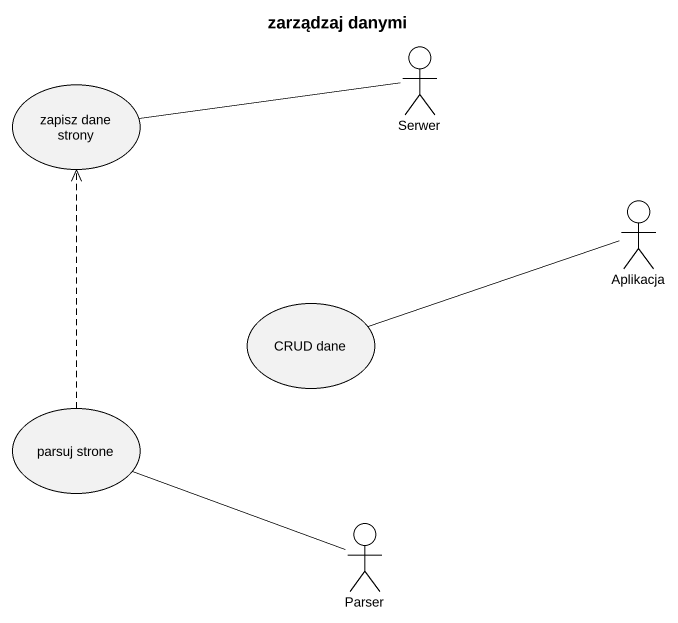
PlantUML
@startuml
title zarządzaj danymi
actor Serwer
usecase "zapisz dane strony" as zapisz_dane_strony
actor Aplikacja
usecase "CRUD dane" as CRUD_dane
usecase "parsuj strone" as parsuj_strone
actor Parser
Serwer -left- zapisz_dane_strony
Aplikacja -left- CRUD_dane
parsuj_strone .up.> zapisz_dane_strony
Parser -left- parsuj_strone
@enduml
